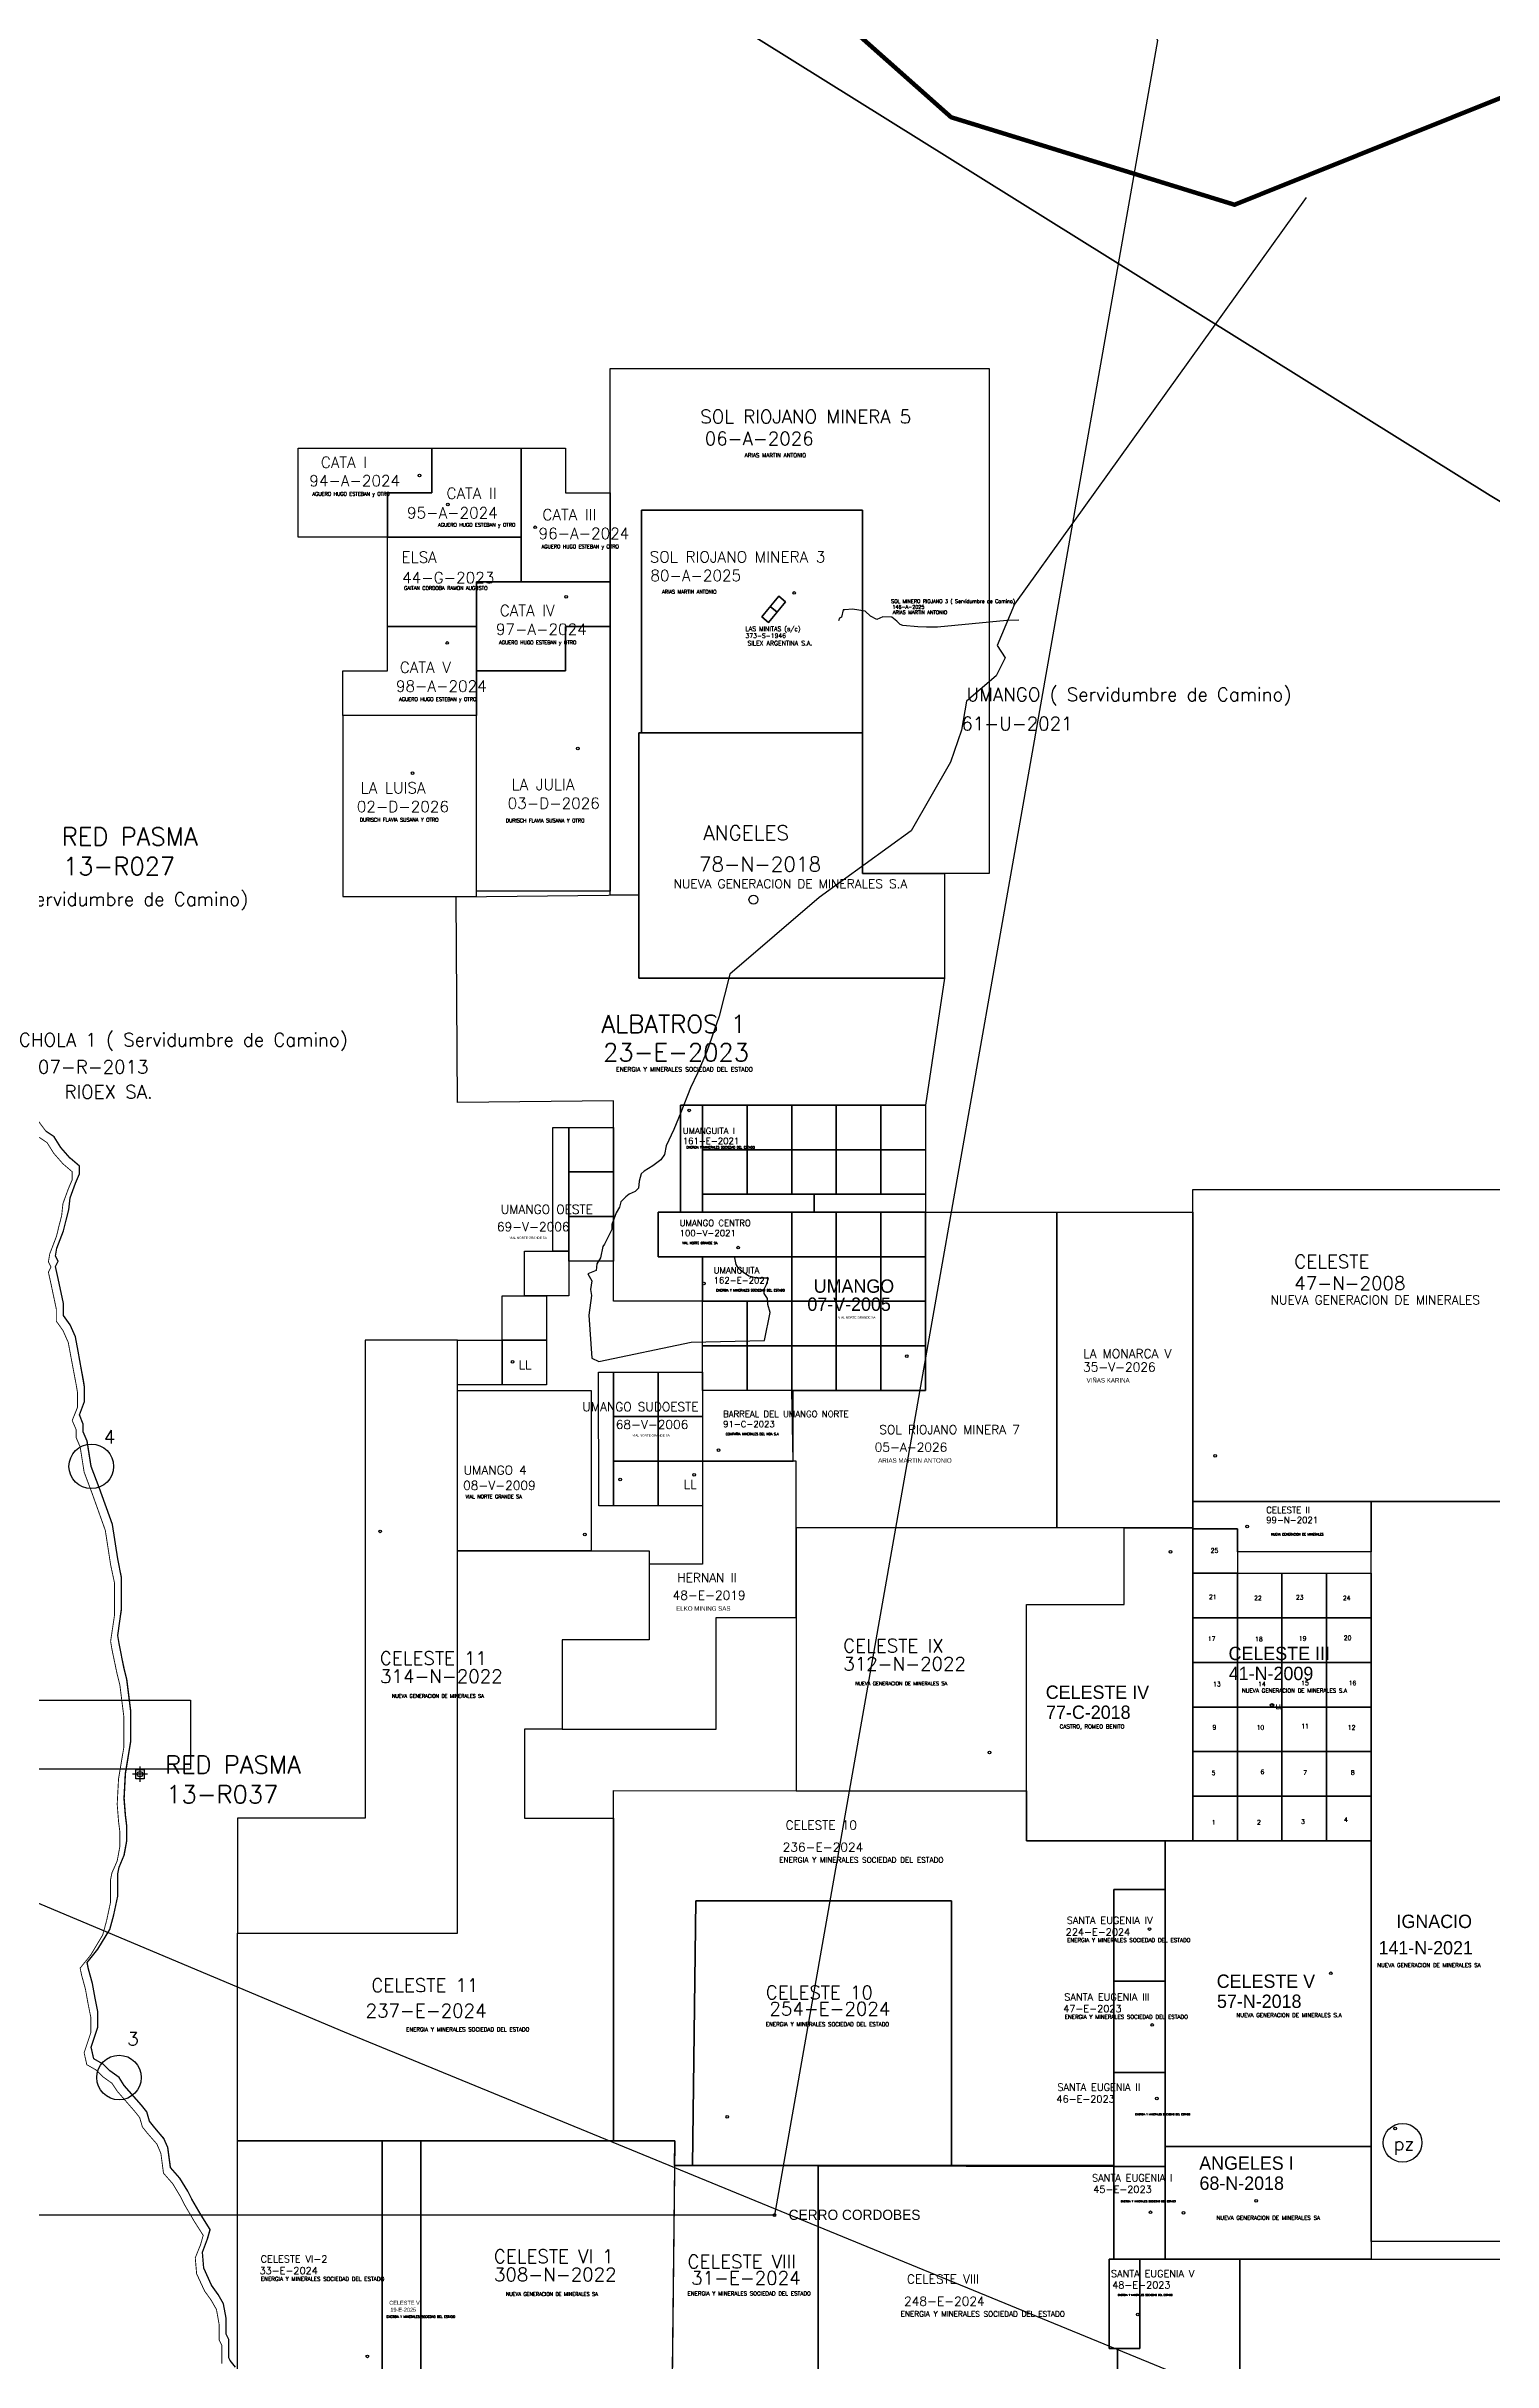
# Model space of a CAD drawing. Header units: metres. Extents: x -4406421 to 6012633, y 6449185 to 13337258.
# Drawn here: x 2520272 to 2552728, y 6779304 to 6831261 of the extents above; entities that cross this region are included whole.
import ezdxf

# ---------------------------------------------------------------- set-up
doc = ezdxf.new("R2010")
doc.units = ezdxf.units.M
doc.header["$LTSCALE"] = 20
doc.header["$MEASUREMENT"] = 0
for name, color, linetype in [('CAMINOS', 7, 'CONTINUOUS'), ('CATEOS', 7, 'CONTINUOUS'), ('LIMDEP', 9, 'CONTINUOUS'), ('MANIFEST', 1, 'CONTINUOUS'), ('MANIFEST-TEMP', 3, 'CONTINUOUS'), ('MINAPASMA', 40, 'CONTINUOUS'), ('MINAS', 76, 'CONTINUOUS'), ('P.A.S.M.A puntos', 241, 'CONTINUOUS'), ('SERVIDUMBRE', 44, 'CONTINUOUS'), ('ZONAS', 5, 'CONTINUOUS')]:
    doc.layers.add(name, color=color, linetype=linetype)
doc.layers.add('TITULARES', color=7, linetype='CONTINUOUS', true_color=0x04fbc6)
doc.styles.add('ROMANS', font='romans.shx', dxfattribs={"oblique": 1.17516e-08, "height": 3})

msp = doc.modelspace()

# ---------------------------------------------------------------- linework, layer by layer
at = {"layer": 'CAMINOS', "linetype": 'Continuous', "const_width": 100}
msp.add_lwpolyline([(2557906, 6831219), (2555814, 6831270), (2546935, 6827706), (2540576, 6829669), (2536910, 6832923)], dxfattribs=at)
at = {"layer": 'CAMINOS', "linetype": 'Continuous'}
msp.add_circle((2550706, 6784217), 434, dxfattribs=at)
at = {"layer": 'CATEOS', "ltscale": 100}
for points in [[(2532926, 6824032), (2541430, 6824032), (2541430, 6812699), (2538590, 6812702), (2538588, 6820853), (2533629, 6820853), (2533629, 6815852), (2533572, 6815852), (2533572, 6812218), (2532926, 6812212)], [(2537031, 6801100), (2540000, 6801100), (2540000, 6805100), (2542945, 6805100), (2542945, 6798016), (2537100, 6798016), (2537100, 6799512), (2537031, 6799512)], [(2542945, 6805100), (2546000, 6805100), (2546000, 6798016), (2542945, 6798016)], [(2527807, 6784261), (2528679, 6784261), (2528679, 6778151), (2527807, 6778151)]]:
    msp.add_lwpolyline(points, close=True, dxfattribs=at)
at = {"layer": 'CATEOS', "color": 0, "ltscale": 100}
for points in [[(2527926, 6820243), (2530926, 6820243), (2530926, 6819243), (2529926, 6819243), (2529926, 6818243), (2527926, 6818243)], [(2529472, 6812179), (2533572, 6812218), (2533572, 6810347), (2540428, 6810347), (2540000, 6807500), (2534500, 6807500), (2534500, 6805100), (2534000, 6805100), (2534000, 6804100), (2535000, 6804100), (2535000, 6803100), (2533000, 6803100), (2533000, 6807600), (2529500, 6807561)], [(2535000, 6799512), (2535000, 6797197), (2533800, 6797197), (2533800, 6795500), (2531850, 6795500), (2531850, 6793497), (2535300, 6793497), (2535300, 6796000), (2537100, 6796000), (2537100, 6799512)], [(2529500, 6797497), (2533800, 6797497), (2533800, 6795500), (2531850, 6795500), (2531850, 6793497), (2531000, 6793497), (2531000, 6791497), (2533000, 6791497), (2533000, 6784261), (2524563, 6784261), (2524563, 6788921), (2529500, 6788921)], [(2533000, 6792120), (2537100, 6792116), (2537100, 6792114), (2542265, 6792111), (2542265, 6790995), (2545377, 6790995), (2545377, 6789898), (2544228, 6789898), (2544228, 6783709), (2540585, 6783709), (2540585, 6789649), (2534846, 6789649), (2534776, 6783709), (2534370, 6783709), (2534376, 6784261), (2533000, 6784261)], [(2537591, 6783700), (2544228, 6783685), (2544228, 6781603), (2544121, 6781603), (2544121, 6779603), (2544308, 6779603), (2544308, 6777764), (2537591, 6777764)], [(2547049, 6776234), (2547049, 6777603), (2547058, 6777603), (2547058, 6781603), (2553000, 6781603), (2553000, 6782235), (2563049, 6782235), (2563049, 6776234)]]:
    msp.add_lwpolyline(points, close=True, dxfattribs=at)
at = {"layer": 'LIMDEP', "linetype": 'Continuous'}
for points in [[(2576205, 6806999), (2552669, 6821184), (2497152, 6855817)], [(2497152, 6855817), (2552669, 6821184), (2576205, 6806999)], [(2503207, 6796699), (2526957, 6786703), (2573358, 6767646), (2611599, 6783499)]]:
    msp.add_lwpolyline(points, dxfattribs=at)
msp.add_lwpolyline([(2503207, 6796699), (2526957, 6786703), (2573358, 6767646), (2611599, 6783499, -0.041757)], format="xyb", dxfattribs=at)
at = {"layer": 'MANIFEST', "ltscale": 100}
for points in [[(2525926, 6822243), (2528926, 6822243), (2528926, 6821243), (2527926, 6821243), (2527926, 6820243), (2525926, 6820243)], [(2529926, 6817243), (2531926, 6817243), (2531926, 6818243), (2532926, 6818243), (2532926, 6812300), (2529926, 6812300)], [(2529926, 6816243), (2526926, 6816243), (2526926, 6812183), (2529926, 6812183)], [(2533572, 6810347), (2533572, 6815852), (2538588, 6815852), (2538588, 6812702), (2540428, 6812700), (2540428, 6810347)], [(2534500, 6807500), (2535000, 6807500), (2535000, 6805100), (2534500, 6805100)], [(2553000, 6805610), (2553000, 6798610), (2546000, 6798610), (2546000, 6805610)], [(2535000, 6804100), (2537000, 6804100), (2537000, 6803100), (2535000, 6803100)], [(2527426, 6802224), (2527426, 6791497), (2524563, 6791497), (2524563, 6788921), (2529500, 6788921), (2529500, 6802224)], [(2532500, 6797500), (2530500, 6797500), (2530500, 6797497), (2529500, 6797497), (2529500, 6801095), (2532500, 6801095)], [(2535000, 6801100), (2535000, 6799512), (2537031, 6799512), (2537000, 6801100)], [(2550000, 6797474), (2547000, 6797474), (2547000, 6797995), (2546000, 6797995), (2546000, 6798610), (2550000, 6798610)], [(2550000, 6798610), (2553000, 6798610), (2553000, 6782000), (2550000, 6782000)], [(2546000, 6798016), (2546000, 6790995), (2542265, 6790995), (2542265, 6796299), (2544457, 6796299), (2544457, 6798016)], [(2513830, 6794150), (2523509, 6794150), (2523509, 6792602), (2513830, 6792602)], [(2545377, 6790995), (2550000, 6790995), (2550000, 6784136), (2545377, 6784136)], [(2544228, 6787844), (2544228, 6789898), (2545377, 6789898), (2545377, 6787844)], [(2544228, 6787844), (2545377, 6787844), (2545377, 6785790), (2544228, 6785790)], [(2544228, 6783684), (2544228, 6785790), (2545377, 6785790), (2545377, 6783684)], [(2550000, 6784136), (2550000, 6781603), (2545377, 6781603), (2545377, 6784136)], [(2534376, 6783706), (2537591, 6783699), (2537591, 6777764), (2534307, 6777764)], [(2544228, 6781603), (2544228, 6783684), (2545377, 6783684), (2545377, 6781603)], [(2544121, 6779603), (2544121, 6781603), (2544808, 6781603), (2544808, 6779603)], [(2544308, 6777603), (2544308, 6779603), (2544808, 6779603), (2544808, 6781603), (2547058, 6781603), (2547058, 6777603)]]:
    msp.add_lwpolyline(points, close=True, dxfattribs=at)
at = {"layer": 'MANIFEST', "color": 1, "ltscale": 100}
for points in [[(2530926, 6820243), (2527926, 6820243), (2527926, 6821243), (2528926, 6821243), (2528926, 6822243), (2530926, 6822243)], [(2530926, 6819243), (2530926, 6822243), (2531926, 6822243), (2531926, 6821243), (2532926, 6821243), (2532926, 6819243)], [(2533629, 6820853), (2538588, 6820853), (2538588, 6815852), (2533629, 6815852)], [(2529926, 6819243), (2532926, 6819243), (2532926, 6818243), (2531926, 6818243), (2531926, 6817243), (2529926, 6817243)], [(2529926, 6816243), (2526926, 6816243), (2526926, 6817243), (2527926, 6817243), (2527926, 6818243), (2529926, 6818243)], [(2534000, 6805100), (2537000, 6805100), (2537000, 6804100), (2534000, 6804100)], [(2542265, 6792111), (2542265, 6796299), (2544457, 6796299), (2544457, 6798016), (2537100, 6798016), (2537100, 6792114)], [(2534776, 6783706), (2534846, 6789649), (2540585, 6789649), (2540585, 6783706)], [(2524563, 6784261), (2527807, 6784261), (2527807, 6778151), (2524563, 6778151)], [(2528679, 6778151), (2528679, 6784261), (2534376, 6784261), (2534311, 6778151)]]:
    msp.add_lwpolyline(points, close=True, dxfattribs=at)
at = {"layer": 'MANIFEST', "ltscale": 100}
for centre, radius in [((2528646, 6821629), 30), ((2532198, 6815505), 30), ((2528493, 6814950), 30), ((2536141, 6812113), 101), ((2535029, 6803501), 30), ((2535359, 6799758), 30), ((2546500, 6799632), 30), ((2533147, 6799101), 30), ((2527766, 6797937), 30), ((2545497, 6797476), 30), ((2545025, 6789013), 30), ((2549096, 6788019), 30), ((2545089, 6786860), 30), ((2545194, 6785212), 30), ((2550538, 6784537), 30), ((2545049, 6782656), 30), ((2547422, 6782912), 30), ((2544762, 6780364), 30)]:
    msp.add_circle(centre, radius, dxfattribs=at)
at = {"layer": 'MANIFEST', "color": 1, "ltscale": 100}
for centre in [(2529285, 6820977), (2531243, 6820467), (2531939, 6818907), (2537052, 6818994), (2529270, 6817872), (2534697, 6807384), (2535799, 6804303), (2547217, 6798046), (2541436, 6792974), (2535553, 6784798)]:
    msp.add_circle(centre, 30, dxfattribs=at)
at = {"layer": 'MANIFEST-TEMP', "ltscale": 100}
for points in [[(2546000, 6798016), (2546000, 6798016)], [(2545377, 6790995), (2545377, 6790995)]]:
    msp.add_lwpolyline(points, dxfattribs=at)
at = {"layer": 'MANIFEST-TEMP', "color": 1, "ltscale": 100}
for centre in [(2532355, 6797868), (2527476, 6779424)]:
    msp.add_circle(centre, 30, dxfattribs=at)
at = {"layer": 'MANIFEST-TEMP', "color": 5, "ltscale": 100}
msp.add_circle((2536610, 6782592), 30, dxfattribs=at)
at = {"layer": 'MANIFEST-TEMP', "color": 4, "ltscale": 100}
msp.add_circle((2545789, 6782645), 30, dxfattribs=at)
at = {"layer": 'MINAS', "ltscale": 100}
for points in [[(2536709, 6818923), (2536863, 6818796), (2536480, 6818334), (2536326, 6818461)], [(2535000, 6807500), (2536000, 6807500), (2536000, 6806500), (2535000, 6806500)], [(2536000, 6807500), (2537000, 6807500), (2537000, 6806500), (2536000, 6806500)], [(2537000, 6807500), (2538000, 6807500), (2538000, 6806500), (2537000, 6806500)], [(2538000, 6807500), (2539000, 6807500), (2539000, 6806500), (2538000, 6806500)], [(2539000, 6807500), (2540000, 6807500), (2540000, 6806500), (2539000, 6806500)], [(2532000, 6807001), (2532000, 6804224), (2531639, 6804224), (2531641, 6807000)], [(2532000, 6807001), (2533000, 6807001), (2533000, 6806001), (2532000, 6806001)], [(2535000, 6806500), (2536000, 6806500), (2536000, 6805500), (2535000, 6805500)], [(2536000, 6806500), (2537000, 6806500), (2537000, 6805500), (2536000, 6805500)], [(2537000, 6806500), (2538000, 6806500), (2538000, 6805500), (2537000, 6805500)], [(2538000, 6806500), (2539000, 6806500), (2539000, 6805500), (2538000, 6805500)], [(2539000, 6806500), (2540000, 6806500), (2540000, 6805500), (2539000, 6805500)], [(2532000, 6806001), (2533000, 6806001), (2533000, 6805001), (2532000, 6805001)], [(2535000, 6805500), (2537500, 6805500), (2537500, 6805100), (2535000, 6805100)], [(2537500, 6805500), (2540000, 6805500), (2540000, 6805100), (2537500, 6805100)], [(2532000, 6805001), (2533000, 6805001), (2533000, 6804001), (2532000, 6804001)], [(2537000, 6805100), (2538000, 6805100), (2538000, 6804100), (2537000, 6804100)], [(2538000, 6805100), (2539000, 6805100), (2539000, 6804100), (2538000, 6804100)], [(2539000, 6805100), (2540000, 6805100), (2540000, 6804100), (2539000, 6804100)], [(2531000, 6804224), (2532000, 6804224), (2532000, 6803224), (2531000, 6803224)], [(2537000, 6804100), (2538000, 6804100), (2538000, 6803100), (2537000, 6803100)], [(2538000, 6804100), (2539000, 6804100), (2539000, 6803100), (2538000, 6803100)], [(2539000, 6804100), (2540000, 6804100), (2540000, 6803100), (2539000, 6803100)], [(2530500, 6803224), (2531500, 6803224), (2531500, 6802224), (2530500, 6802224)], [(2535000, 6803100), (2536000, 6803100), (2536000, 6802100), (2535000, 6802100)], [(2536000, 6803100), (2537000, 6803100), (2537000, 6802100), (2536000, 6802100)], [(2537000, 6803100), (2538000, 6803100), (2538000, 6802100), (2537000, 6802100)], [(2538000, 6803100), (2539000, 6803100), (2539000, 6802100), (2538000, 6802100)], [(2539000, 6803100), (2540000, 6803100), (2540000, 6802100), (2539000, 6802100)], [(2529500, 6802224), (2530500, 6802224), (2530500, 6801224), (2529500, 6801224)], [(2530500, 6802224), (2531500, 6802224), (2531500, 6801224), (2530500, 6801224)], [(2535000, 6802100), (2536000, 6802100), (2536000, 6801100), (2535000, 6801100)], [(2536000, 6802100), (2537000, 6802100), (2537000, 6801100), (2536000, 6801100)], [(2537000, 6802100), (2538000, 6802100), (2538000, 6801100), (2537000, 6801100)], [(2538000, 6802100), (2539000, 6802100), (2539000, 6801100), (2538000, 6801100)], [(2539000, 6802100), (2540000, 6802100), (2540000, 6801100), (2539000, 6801100)], [(2533000, 6801512), (2533000, 6798512), (2532667, 6798512), (2532666, 6801512)], [(2533000, 6801512), (2534000, 6801512), (2534000, 6800512), (2533000, 6800512)], [(2534000, 6801512), (2535000, 6801512), (2535000, 6800512), (2534000, 6800512)], [(2533000, 6800512), (2534000, 6800512), (2534000, 6799512), (2533000, 6799512)], [(2534000, 6800512), (2535000, 6800512), (2535000, 6799512), (2534000, 6799512)], [(2533000, 6799512), (2534000, 6799512), (2534000, 6798512), (2533000, 6798512)], [(2534000, 6799512), (2535000, 6799512), (2535000, 6798512), (2534000, 6798512)], [(2546000, 6797995), (2547000, 6797995), (2547000, 6796995), (2546000, 6796995)], [(2546000, 6796995), (2547000, 6796995), (2547000, 6795995), (2546000, 6795995)], [(2547000, 6796995), (2548000, 6796995), (2548000, 6795995), (2547000, 6795995)], [(2548000, 6796995), (2549000, 6796995), (2549000, 6795995), (2548000, 6795995)], [(2549000, 6796995), (2550000, 6796995), (2550000, 6795995), (2549000, 6795995)], [(2546000, 6795995), (2547000, 6795995), (2547000, 6794995), (2546000, 6794995)], [(2547000, 6795995), (2548000, 6795995), (2548000, 6794995), (2547000, 6794995)], [(2548000, 6795995), (2549000, 6795995), (2549000, 6794995), (2548000, 6794995)], [(2549000, 6795995), (2550000, 6795995), (2550000, 6794995), (2549000, 6794995)], [(2546000, 6794995), (2547000, 6794995), (2547000, 6793995), (2546000, 6793995)], [(2547000, 6794995), (2548000, 6794995), (2548000, 6793995), (2547000, 6793995)], [(2548000, 6794995), (2549000, 6794995), (2549000, 6793995), (2548000, 6793995)], [(2549000, 6794995), (2550000, 6794995), (2550000, 6793995), (2549000, 6793995)], [(2546000, 6793995), (2547000, 6793995), (2547000, 6792995), (2546000, 6792995)], [(2547000, 6793995), (2548000, 6793995), (2548000, 6792995), (2547000, 6792995)], [(2548000, 6793995), (2549000, 6793995), (2549000, 6792995), (2548000, 6792995)], [(2549000, 6793995), (2550000, 6793995), (2550000, 6792995), (2549000, 6792995)], [(2546000, 6792995), (2547000, 6792995), (2547000, 6791995), (2546000, 6791995)], [(2547000, 6792995), (2548000, 6792995), (2548000, 6791995), (2547000, 6791995)], [(2548000, 6792995), (2549000, 6792995), (2549000, 6791995), (2548000, 6791995)], [(2549000, 6792995), (2550000, 6792995), (2550000, 6791995), (2549000, 6791995)], [(2546000, 6791995), (2547000, 6791995), (2547000, 6790995), (2546000, 6790995)], [(2547000, 6791995), (2548000, 6791995), (2548000, 6790995), (2547000, 6790995)], [(2548000, 6791995), (2549000, 6791995), (2549000, 6790995), (2548000, 6790995)], [(2549000, 6791995), (2550000, 6791995), (2550000, 6790995), (2549000, 6790995)]]:
    msp.add_lwpolyline(points, close=True, dxfattribs=at)
at = {"layer": 'MINAS', "linetype": 'Continuous'}
for points in [[(2536863, 6818796), (2536709, 6818923), (2536518, 6818692), (2536672, 6818565)], [(2536672, 6818565), (2536518, 6818692), (2536326, 6818461), (2536480, 6818334)]]:
    msp.add_lwpolyline(points, close=True, dxfattribs=at)
at = {"layer": 'MINAS', "ltscale": 100}
msp.add_lwpolyline([(2535000, 6807500), (2535000, 6807500)], dxfattribs=at)
for centre, radius in [((2530737, 6801742), 30), ((2534810, 6799206), 30), ((2547775, 6794033), 38.7), ((2547775, 6794033), 30)]:
    msp.add_circle(centre, radius, dxfattribs=at)
at = {"layer": 'MINAS', "color": 1, "ltscale": 100}
msp.add_circle((2539579, 6801868), 30, dxfattribs=at)
at = {"layer": 'P.A.S.M.A puntos', "ltscale": 100}
for p, q in [((2522543, 6792488), (2522206, 6792488)), ((2522543, 6792488), (2522206, 6792488)), ((2522374, 6792657), (2522374, 6792319)), ((2522374, 6792657), (2522374, 6792319))]:
    msp.add_line(p, q, dxfattribs=at)
msp.add_lwpolyline([(2522282, 6792594), (2522467, 6792594), (2522467, 6792382), (2522282, 6792382)], close=True, dxfattribs=at)
msp.add_lwpolyline([(2522282, 6792594), (2522467, 6792594), (2522467, 6792382), (2522282, 6792382)], close=True, dxfattribs=at)
msp.add_circle((2522374, 6792488), 60, dxfattribs=at)
msp.add_circle((2522374, 6792488), 60, dxfattribs=at)
at = {"layer": 'SERVIDUMBRE', "lineweight": 30, "ltscale": 100}
msp.add_lwpolyline([(2548541, 6827869), (2541996, 6818743), (2541610, 6817814), (2541790, 6817535), (2541583, 6817137), (2540921, 6816567), (2540807, 6815912), (2540560, 6815195), (2539676, 6813656), (2537616, 6812157), (2535611, 6810443), (2535368, 6809494), (2535095, 6808707), (2534883, 6808217), (2534726, 6807888), (2534510, 6807337), (2534354, 6806958), (2534181, 6806590), (2534144, 6806390), (2534059, 6806271), (2533881, 6806136), (2533689, 6806023), (2533619, 6805956), (2533579, 6805794), (2533562, 6805641), (2533486, 6805565), (2533353, 6805506), (2533275, 6805447), (2533167, 6805330), (2533132, 6805215), (2533057, 6805083), (2532960, 6804820), (2532961, 6804710), (2532889, 6804557), (2532800, 6804382), (2532757, 6804327), (2532711, 6804078), (2532628, 6803941), (2532614, 6803791), (2532426, 6803712), (2532513, 6803555), (2532486, 6803364), (2532503, 6803230), (2532447, 6802785), (2532517, 6801823), (2532673, 6801748), (2534739, 6802185), (2536387, 6802219), (2536514, 6802849), (2536461, 6803029), (2536454, 6803159), (2536380, 6803271), (2536378, 6803370), (2536435, 6803479), (2536481, 6803616), (2536310, 6803620), (2536216, 6803615), (2536035, 6803666), (2535919, 6803744), (2535814, 6803829), (2535752, 6803926), (2535720, 6804077)], dxfattribs=at)
at = {"layer": 'SERVIDUMBRE', "ltscale": 100}
msp.add_lwpolyline([(2542098, 6818380), (2541823, 6818377), (2540269, 6818229), (2540197, 6818225), (2540027, 6818226), (2539832, 6818233), (2539496, 6818267), (2539429, 6818287), (2539355, 6818359), (2539246, 6818454), (2539041, 6818456), (2538907, 6818401), (2538767, 6818476), (2538650, 6818583), (2538362, 6818627), (2538190, 6818616), (2538190, 6818616), (2538153, 6818616), (2538114, 6818454), (2538068, 6818425), (2538049, 6818369)], dxfattribs=at)
at = {"layer": 'SERVIDUMBRE', "ltscale": 600, "const_width": 20}
msp.add_lwpolyline([(2524516, 6779180), (2524398, 6779329), (2524368, 6779388), (2524368, 6779566), (2524368, 6779803), (2524309, 6779922), (2524309, 6780130), (2524309, 6780278), (2524249, 6780605), (2524130, 6780813), (2523982, 6781021), (2523804, 6781406), (2523774, 6781763), (2523893, 6782060), (2523952, 6782267), (2523745, 6782594), (2523537, 6782950), (2523448, 6783128), (2523270, 6783425), (2523062, 6783663), (2523002, 6784108), (2522913, 6784316), (2522706, 6784553), (2522587, 6784701), (2522527, 6784909), (2522409, 6785058), (2522023, 6785503), (2521904, 6785681), (2521696, 6785829), (2521548, 6785978), (2521340, 6786097), (2521281, 6786364), (2521429, 6786809), (2521429, 6787047), (2521429, 6787165), (2521370, 6787462), (2521310, 6787789), (2521221, 6788115), (2521192, 6788264), (2521429, 6788560), (2521696, 6789006), (2521785, 6789332), (2521874, 6789748), (2521874, 6790045), (2521874, 6790252), (2521904, 6790401), (2522023, 6790668), (2522082, 6790995), (2522082, 6791321), (2522053, 6791559), (2522023, 6791945), (2522053, 6792509), (2522171, 6793221), (2522171, 6793904), (2522082, 6794616), (2522023, 6794854), (2521904, 6795418), (2521874, 6795596), (2521963, 6796189), (2521963, 6796486), (2521963, 6796902), (2521874, 6797317), (2521756, 6798089), (2521459, 6798920), (2521281, 6799395), (2521192, 6799959), (2521103, 6800167), (2521103, 6800345), (2521014, 6800553), (2521132, 6800850), (2521132, 6801177), (2521103, 6801355), (2520984, 6801978), (2520924, 6802305), (2520806, 6802572), (2520657, 6802779), (2520657, 6803047), (2520539, 6803611), (2520479, 6803878), (2520539, 6803996), (2520479, 6804115), (2520509, 6804293), (2520657, 6804679), (2520717, 6804917), (2520776, 6805154), (2520806, 6805421), (2520924, 6805748), (2521014, 6805956), (2521014, 6806134), (2520806, 6806312), (2520598, 6806549), (2520450, 6806787), (2520271, 6806906), (2520093, 6807143)], dxfattribs=at)
at = {"layer": 'SERVIDUMBRE'}
msp.add_lwpolyline([(2524516, 6779180), (2524398, 6779329), (2524368, 6779388), (2524368, 6779566), (2524368, 6779803), (2524309, 6779922), (2524309, 6780130), (2524309, 6780278), (2524249, 6780605), (2524130, 6780813), (2523982, 6781021), (2523804, 6781406), (2523774, 6781763), (2523893, 6782060), (2523952, 6782267), (2523745, 6782594), (2523537, 6782950), (2523448, 6783128), (2523270, 6783425), (2523062, 6783663), (2523002, 6784108), (2522913, 6784316), (2522706, 6784553), (2522587, 6784701), (2522527, 6784909), (2522409, 6785058), (2522023, 6785503), (2521904, 6785681), (2521696, 6785829), (2521548, 6785978), (2521340, 6786097), (2521281, 6786364), (2521429, 6786809), (2521429, 6787047), (2521429, 6787165), (2521370, 6787462), (2521310, 6787789), (2521221, 6788115), (2521192, 6788264), (2521429, 6788560), (2521696, 6789006), (2521785, 6789332), (2521874, 6789748), (2521874, 6790045), (2521874, 6790252), (2521904, 6790401), (2522023, 6790668), (2522082, 6790995), (2522082, 6791321), (2522053, 6791559), (2522023, 6791945), (2522053, 6792509), (2522171, 6793221), (2522171, 6793904), (2522082, 6794616), (2522023, 6794854), (2521904, 6795418), (2521874, 6795596), (2521963, 6796189), (2521963, 6796486), (2521963, 6796902), (2521874, 6797317), (2521756, 6798089), (2521459, 6798920), (2521281, 6799395), (2521192, 6799959), (2521103, 6800167), (2521103, 6800345), (2521014, 6800553), (2521132, 6800850), (2521132, 6801177), (2521103, 6801355), (2520984, 6801978), (2520924, 6802305), (2520806, 6802572), (2520657, 6802779), (2520657, 6803047), (2520539, 6803611), (2520479, 6803878), (2520539, 6803996), (2520479, 6804115), (2520509, 6804293), (2520657, 6804679), (2520717, 6804917), (2520776, 6805154), (2520806, 6805421), (2520924, 6805748), (2521014, 6805956), (2521014, 6806134), (2520806, 6806312), (2520598, 6806549), (2520450, 6806787), (2520271, 6806906)], dxfattribs=at)
at = {"layer": 'SERVIDUMBRE', "linetype": 'Continuous', "const_width": 20}
msp.add_lwpolyline([(2524209, 6779260), (2524209, 6779438), (2524209, 6779675), (2524149, 6779794), (2524149, 6780002), (2524149, 6780150), (2524090, 6780477), (2523971, 6780685), (2523823, 6780892), (2523645, 6781278), (2523615, 6781635), (2523734, 6781931), (2523793, 6782139), (2523585, 6782466), (2523377, 6782822), (2523288, 6783000), (2523110, 6783297), (2522902, 6783534), (2522843, 6783980), (2522754, 6784187), (2522546, 6784425), (2522428, 6784573), (2522368, 6784781), (2522249, 6784930), (2521863, 6785375), (2521745, 6785553), (2521537, 6785701), (2521389, 6785850), (2521181, 6785969), (2521121, 6786236), (2521270, 6786681), (2521270, 6786918), (2521270, 6787037), (2521210, 6787334), (2521151, 6787661), (2521062, 6787987), (2521032, 6788136), (2521270, 6788432), (2521537, 6788878), (2521626, 6789204), (2521715, 6789620), (2521715, 6789917), (2521715, 6790124), (2521745, 6790273), (2521863, 6790540), (2521923, 6790867), (2521923, 6791193), (2521893, 6791431), (2521863, 6791816), (2521893, 6792380), (2522012, 6793093), (2522012, 6793776), (2521923, 6794488), (2521863, 6794726), (2521745, 6795290), (2521715, 6795468), (2521804, 6796061), (2521804, 6796358), (2521804, 6796774), (2521715, 6797189), (2521596, 6797961), (2521299, 6798792), (2521121, 6799267), (2521032, 6799831), (2520943, 6800039), (2520943, 6800217), (2520854, 6800425), (2520973, 6800722), (2520973, 6801048), (2520943, 6801227), (2520825, 6801850), (2520765, 6802176), (2520646, 6802444), (2520498, 6802651), (2520498, 6802919), (2520379, 6803483), (2520320, 6803750), (2520379, 6803868), (2520320, 6803987), (2520350, 6804165), (2520498, 6804551), (2520557, 6804789), (2520617, 6805026), (2520646, 6805293), (2520765, 6805620), (2520854, 6805828), (2520854, 6806006), (2520646, 6806184), (2520439, 6806421), (2520290, 6806659), (2520112, 6806778)], dxfattribs=at)
at = {"layer": 'SERVIDUMBRE', "color": 0, "linetype": 'Continuous'}
for centre in [(2521281, 6799395), (2521904, 6785681)]:
    msp.add_circle(centre, 500, dxfattribs=at)
at = {"layer": 'ZONAS', "ltscale": 100}
for points in [[(2471768, 6897600), (2502096, 6895884), (2528819, 6869331), (2545210, 6831392), (2536610, 6782592)], [(2536610, 6782592), (2507283, 6782592)]]:
    msp.add_lwpolyline(points, dxfattribs=at)

# ---------------------------------------------------------------- texts
at = {"layer": 'CAMINOS', "linetype": 'Continuous', "style": 'ROMANS', "oblique": 0}
msp.add_text('pz', height=300, dxfattribs=at).set_placement((2550506, 6784047))
at = {"layer": 'CATEOS', "linetype": 'Continuous', "style": 'ROMANS', "oblique": 0}
for s, height, p in [('SOL RIOJANO MINERA 5', 300, (2534947, 6822801)), ('06-A-2026', 300, (2535048, 6822308)), ('ALBATROS 1', 400, (2532731, 6809121)), ('23-E-2023', 400, (2532766, 6808486)), ('35-V-2026', 200, (2543536, 6801524)), ('LA MONARCA V', 200, (2543539, 6801825)), ('SOL RIOJANO MINERA 7', 200, (2538963, 6800120)), ('05-A-2026', 200, (2538861, 6799725)), ('48-E-2019', 200, (2534326, 6796403)), ('HERNAN II', 200, (2534428, 6796798)), ('CELESTE 11', 300, (2527565, 6787600)), ('237-E-2024', 300, (2527437, 6787031))]:
    msp.add_text(s, height=height, dxfattribs=at).set_placement(p)
at = {"layer": 'CATEOS', "style": 'ROMANS'}
for s, p in [('ELSA', (2528241, 6819671)), ('44-G-2023', (2528257, 6819212))]:
    msp.add_text(s, height=250, dxfattribs=at).set_placement(p)
at = {"layer": 'CATEOS', "linetype": 'Continuous', "style": 'ROMANS'}
for s, p in [('CELESTE 10', (2536860, 6791246)), ('236-E-2024', (2536795, 6790749)), ('CELESTE VIII', (2539584, 6781057)), ('248-E-2024', (2539520, 6780560))]:
    msp.add_text(s, height=200, dxfattribs=at).set_placement(p)
at = {"layer": 'CATEOS'}
for s, p in [('CELESTE VI', (2527968, 6780581)), ('19-E-2025', (2527992, 6780425))]:
    msp.add_text(s, height=90, dxfattribs=at).set_placement(p)
at = {"layer": 'MANIFEST', "style": 'ROMANS'}
for s, height, p in [('CATA I', 250, (2526433, 6821800)), ('94-A-2024', 250, (2526175, 6821387)), ('95-A-2024', 250, (2528367, 6820667)), ('CATA II', 250, (2529253, 6821105)), ('96-A-2024', 250, (2531318, 6820205)), ('CATA III', 250, (2531404, 6820626)), ('SOL RIOJANO MINERA 3', 250, (2533812, 6819678)), ('80-A-2025', 250, (2533827, 6819260)), ('CATA IV', 250, (2530448, 6818476)), ('97-A-2024', 250, (2530363, 6818054)), ('CATA V', 250, (2528204, 6817200)), ('98-A-2024', 250, (2528119, 6816779)), ('LA LUISA', 250, (2527325, 6814496)), ('LA JULIA', 250, (2530710, 6814571)), ('02-D-2026', 250, (2527239, 6814075)), ('03-D-2026', 250, (2530625, 6814150)), ('ANGELES', 330, (2535015, 6813444)), ('78-N-2018', 330, (2534915, 6812744)), ('UMANGUITA I', 140, (2534554, 6806855)), ('161-E-2021', 140, (2534554, 6806628)), ('UMANGO CENTRO', 140, (2534484, 6804786)), ('100-V-2021', 140, (2534484, 6804559)), ('UMANGUITA', 140, (2535247, 6803726)), ('162-E-2021', 140, (2535247, 6803500)), ('91-C-2023', 140, (2535460, 6800273)), ('BARREAL DEL UMANGO NORTE', 140, (2535460, 6800500)), ('CELESTE II', 140, (2547647, 6798348)), ('99-N-2021', 140, (2547647, 6798121))]:
    msp.add_text(s, height=height, dxfattribs=at).set_placement(p)
at = {"layer": 'MANIFEST', "linetype": 'Continuous', "style": 'ROMANS'}
msp.add_text('NUEVA GENERACION DE MINERALES S.A', height=200, dxfattribs=at).set_placement((2534348, 6812368))
at = {"layer": 'MANIFEST', "linetype": 'Continuous', "style": 'ROMANS', "oblique": 0}
for s, height, p in [('CELESTE', 300, (2548276, 6803842)), ('47-N-2008', 300, (2548276, 6803357)), ('UMANGO 4', 200, (2529639, 6799210)), ('08-V-2009', 200, (2529626, 6798868)), ('CELESTE IX', 300, (2538154, 6795221)), ('CELESTE 11', 300, (2527757, 6794941)), ('312-N-2022', 300, (2538157, 6794815)), ('314-N-2022', 300, (2527761, 6794534)), ('SANTA EUGENIA IV', 160, (2543171, 6789130)), ('224-E-2024', 160, (2543147, 6788867)), ('CELESTE 10', 300, (2536416, 6787440)), ('254-E-2024', 300, (2536498, 6787075)), ('47-E-2023', 160, (2543091, 6787145)), ('SANTA EUGENIA III', 160, (2543115, 6787408)), ('46-E-2023', 160, (2542938, 6785121)), ('SANTA EUGENIA II', 160, (2542962, 6785384)), ('SANTA EUGENIA I', 160, (2543739, 6783349)), ('45-E-2023', 160, (2543767, 6783094)), ('CELESTE VI-2', 160, (2525080, 6781528)), ('CELESTE VI 1', 300, (2530315, 6781518)), ('CELESTE VIII', 300, (2534660, 6781399)), ('33-E-2024', 160, (2525056, 6781265)), ('308-N-2022', 300, (2530318, 6781112)), ('31-E-2024', 300, (2534742, 6781033)), ('SANTA EUGENIA V', 160, (2544163, 6781198)), ('48-E-2023', 160, (2544190, 6780944))]:
    msp.add_text(s, height=height, dxfattribs=at).set_placement(p)
at = {"layer": 'MANIFEST'}
for s, p in [('CELESTE IV', (2542700, 6794177)), ('77-C-2018', (2542707, 6793728)), ('IGNACIO', (2550570, 6789035)), ('141-N-2021', (2550166, 6788442)), ('CELESTE V', (2546536, 6787692)), ('57-N-2018', (2546542, 6787242)), ('ANGELES I', (2546143, 6783610)), ('68-N-2018', (2546149, 6783160))]:
    msp.add_text(s, height=300, dxfattribs=at).set_placement(p)
at = {"layer": 'MINAPASMA', "color": 2}
msp.add_text('CERRO CORDOBES', height=230, dxfattribs=at).set_placement((2536931, 6782485))
at = {"layer": 'MINAS', "style": 'ROMANS'}
for s, p in [('373-S-1946', (2535963, 6817985)), ('LAS MINITAS (s/c)', (2535963, 6818140)), ('SILEX ARGENTINA S.A.', (2536007, 6817817))]:
    msp.add_text(s, height=100, dxfattribs=at).set_placement(p)
at = {"layer": 'MINAS', "linetype": 'Continuous', "style": 'ROMANS', "oblique": 0}
for s, height, p in [('69-V-2006', 200, (2530384, 6804673)), ('UMANGO OESTE', 200, (2530471, 6805063)), ('LL', 200, (2530871, 6801574)), ('UMANGO SUDOESTE', 200, (2532302, 6800632)), ('68-V-2006', 200, (2533051, 6800235)), ('LL', 200, (2534574, 6798890)), ('25', 100, (2546401, 6797457)), ('21', 100, (2546362, 6796415)), ('23', 100, (2548313, 6796406)), ('22', 100, (2547375, 6796390)), ('24', 100, (2549367, 6796390)), ('17', 100, (2546337, 6795477)), ('18', 100, (2547397, 6795470)), ('19', 100, (2548379, 6795483)), ('20', 100, (2549387, 6795496)), ('13', 100, (2546455, 6794457)), ('14', 100, (2547463, 6794463)), ('15', 100, (2548431, 6794483)), ('16', 100, (2549498, 6794483)), ('LL', 100, (2547861, 6793953)), ('9', 100, (2546442, 6793489)), ('10', 100, (2547430, 6793484)), ('11', 100, (2548434, 6793515)), ('12', 100, (2549477, 6793485)), ('5', 100, (2546421, 6792466)), ('6', 100, (2547517, 6792489)), ('7', 100, (2548477, 6792470)), ('8', 100, (2549546, 6792474)), ('1', 100, (2546421, 6791357)), ('2', 100, (2547439, 6791357)), ('3', 100, (2548427, 6791374)), ('4', 100, (2549391, 6791416))]:
    msp.add_text(s, height=height, dxfattribs=at).set_placement(p)
at = {"layer": 'MINAS'}
for s, p in [('UMANGO', (2537492, 6803290)), ('07-V-2005', (2537350, 6802884)), ('CELESTE III', (2546801, 6795047)), ('41-N-2009', (2546807, 6794598))]:
    msp.add_text(s, height=300, dxfattribs=at).set_placement(p)
at = {"layer": 'P.A.S.M.A puntos', "linetype": 'Continuous', "style": 'ROMANS', "oblique": 0}
for s, p in [('RED PASMA', (2520620, 6813330)), ('RED PASMA', (2520620, 6813330)), ('13-R027', (2520646, 6812663)), ('13-R027', (2520646, 6812663)), ('RED PASMA', (2522936, 6792501)), ('RED PASMA', (2522936, 6792501)), ('13-R037', (2522962, 6791835)), ('13-R037', (2522962, 6791835))]:
    msp.add_text(s, height=400, dxfattribs=at).set_placement(p)
at = {"layer": 'SERVIDUMBRE', "linetype": 'Continuous', "style": 'ROMANS', "oblique": 0}
for s, height, p in [('SOL MINERO RIOJANO 3 ( Servidumbre de Camino)', 80, (2539231, 6818768)), ('ARIAS MARTIN ANTONIO', 80, (2539266, 6818520)), ('146-A-2025', 80, (2539257, 6818639)), ('UMANGO ( Servidumbre de Camino)', 300, (2540921, 6816567)), ('61-U-2021', 300, (2540807, 6815912)), ('LAS PAILAS ( Servidumbre de Camino)', 300, (2516947, 6811974)), ('CHOLA 1 ( Servidumbre de Camino)', 300, (2519657, 6808819)), ('07-R-2013', 300, (2520084, 6808208)), ('RIOEX SA.', 300, (2520679, 6807647))]:
    msp.add_text(s, height=height, dxfattribs=at).set_placement(p)
at = {"layer": 'SERVIDUMBRE', "color": 0, "linetype": 'Continuous', "style": 'ROMANS', "oblique": 0}
for s, p in [('4', (2521563, 6799906)), ('3', (2522089, 6786402))]:
    msp.add_text(s, height=300, dxfattribs=at).set_placement(p)
at = {"layer": 'TITULARES', "color": 5, "linetype": 'Continuous', "style": 'ROMANS'}
for s, p in [('ARIAS MARTIN ANTONIO', (2535945, 6822039)), ('ENERGIA Y MINERALES SOCIEDAD DEL ESTADO', (2528345, 6786715))]:
    msp.add_text(s, height=90, dxfattribs=at).set_placement(p)
at = {"layer": 'TITULARES', "color": 160, "linetype": 'Continuous', "style": 'ROMANS'}
for s, height, p in [('AGUERO HUGO ESTEBAN y OTRO', 80, (2526243, 6821177)), ('AGUERO HUGO ESTEBAN y OTRO', 80, (2529063, 6820482)), ('AGUERO HUGO ESTEBAN y OTRO', 80, (2531386, 6819995)), ('GAITAN CORDOBA RAMON AUGUSTO', 80, (2528303, 6819064)), ('ARIAS MARTIN ANTONIO', 80, (2534091, 6818981)), ('AGUERO HUGO ESTEBAN y OTRO', 80, (2530430, 6817844)), ('AGUERO HUGO ESTEBAN y OTRO', 80, (2528187, 6816569)), ('DURISCH FLAVIA SUSANA Y OTRO', 80, (2527307, 6813865)), ('DURISCH FLAVIA SUSANA Y OTRO', 80, (2530582, 6813847)), ('ENERGIA Y MINERALES SOCIEDAD DEL ESTADO', 100, (2533055, 6808254)), ('ENERGIA Y MINERALES SOCIEDAD DEL ESTADO', 50, (2534635, 6806528)), ('VIAL NORTE GRANDE SA', 50, (2534543, 6804381)), ('ENERGIA Y MINERALES SOCIEDAD DEL ESTADO', 50, (2535306, 6803321)), ('NUEVA GENERACION DE MINERALES', 200, (2547747, 6803031)), ('COMPAÑIA MINERALES DEL NOA S.A', 50, (2535519, 6800095)), ('VIAL NORTE GRANDE SA', 80, (2529680, 6798677)), ('NUEVA GENERACION DE MINERALES', 50, (2547758, 6797843)), ('NUEVA GENERACION DE MINERALES SA', 80, (2538425, 6794483)), ('NUEVA GENERACION DE MINERALES SA', 80, (2528029, 6794203)), ('NUEVA GENERACION DE MINERALES S.A', 90, (2547102, 6794318)), ('CASTRO, ROMEO BENITO', 90, (2543013, 6793512)), ('ENERGIA Y MINERALES SOCIEDAD DEL ESTADO', 120, (2536716, 6790503)), ('ENERGIA Y MINERALES SOCIEDAD DEL ESTADO', 90, (2543180, 6788719)), ('NUEVA GENERACION DE MINERALES SA', 90, (2550139, 6788157)), ('ENERGIA Y MINERALES SOCIEDAD DEL ESTADO', 90, (2536418, 6786831)), ('ENERGIA Y MINERALES SOCIEDAD DEL ESTADO', 90, (2543124, 6786997)), ('NUEVA GENERACION DE MINERALES S.A', 90, (2546980, 6787036)), ('ENERGIA Y MINERALES SOCIEDAD DEL ESTADO', 40, (2544710, 6784837)), ('ENERGIA Y MINERALES SOCIEDAD DEL ESTADO', 40, (2544385, 6782884)), ('NUEVA GENERACION DE MINERALES SA', 90, (2546533, 6782488)), ('ENERGIA Y MINERALES SOCIEDAD DEL ESTADO', 90, (2525089, 6781116)), ('NUEVA GENERACION DE MINERALES SA', 80, (2530586, 6780781)), ('ENERGIA Y MINERALES SOCIEDAD DEL ESTADO', 90, (2534662, 6780790)), ('ENERGIA Y MINERALES SOCIEDAD DEL ESTADO', 120, (2539441, 6780315)), ('ENERGIA Y MINERALES SOCIEDAD DEL ESTADO', 40, (2544315, 6780782)), ('ENERGIA Y MINERALES SOCIEDAD DEL ESTADO', 50, (2527908, 6780288))]:
    msp.add_text(s, height=height, dxfattribs=at).set_placement(p)
at = {"layer": 'TITULARES', "color": 5}
for p in [(2530666, 6804500), (2538042, 6802713), (2533425, 6800064)]:
    msp.add_text('VIAL NORTE GRANDE SA', height=50, dxfattribs=at).set_placement(p)
at = {"layer": 'TITULARES', "color": 160}
for s, p in [('VIÑAS KARINA', (2543615, 6801276)), ('ARIAS MARTIN ANTONIO', (2538940, 6799477)), ('ELKO MINING SAS', (2534405, 6796155))]:
    msp.add_text(s, height=100, dxfattribs=at).set_placement(p)

doc.saveas('drawing.dxf')
